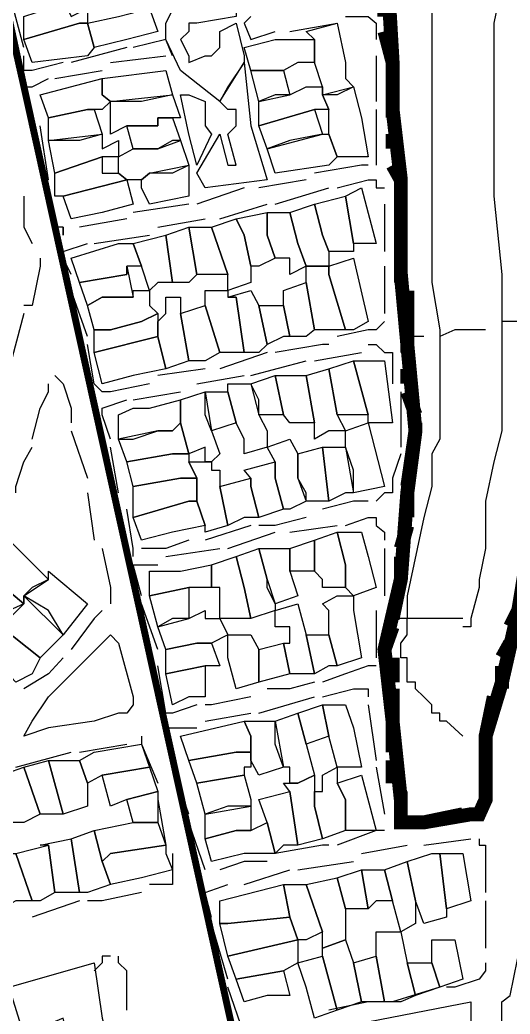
# Model space of a CAD drawing. Header units: millimetres. Extents: x -3588 to 75209, y -3737 to 38254.
# Drawn here: x 3665.4 to 3750.2, y 20118.2 to 20290.3 of the extents above; entities that cross this region are included whole.
import ezdxf

# ---------------------------------------------------------------- set-up
doc = ezdxf.new("R2010")
doc.units = ezdxf.units.MM
doc.layers.add('P', color=253, linetype='Continuous')

msp = doc.modelspace()

# ---------------------------------------------------------------- linework, layer by layer
at = {"layer": 'P'}
for points, const_width in [([(3563.04, 20380.308), (3565.856, 20378.884), (3569.809, 20380.308), (3578.003, 20381.716), (3589.014, 20384.533), (3601.145, 20387.077), (3637.553, 20395.271), (3637.553, 20396.68), (3640.386, 20396.68), (3640.386, 20395.271), (3640.386, 20392.439), (3666.072, 20278.684), (3709.538, 20082.207)], 1.2), ([(3709.538, 20082.207), (3666.072, 20278.684), (3640.386, 20396.68)], 1.2), ([(3728.454, 20307.187), (3729.862, 20282.909), (3729.862, 20274.731), (3731.287, 20262.585), (3731.287, 20246.213), (3732.407, 20234.082), (3733.815, 20219.118), (3732.407, 20208.396), (3731.287, 20193.433), (3728.454, 20181.286), (3729.862, 20168.867), (3731.287, 20155.312), (3731.287, 20151.375), (3732.407, 20151.375), (3735.24, 20151.375), (3743.418, 20152.783), (3744.826, 20152.783), (3745.962, 20155.312), (3745.962, 20166.322), (3748.779, 20175.636), (3751.611, 20188.071)], 2.417), ([(3728.454, 20307.187), (3729.862, 20282.909), (3729.862, 20274.731), (3731.287, 20262.585), (3731.287, 20246.213), (3732.407, 20234.082), (3733.815, 20219.118), (3732.407, 20208.396), (3731.287, 20193.433), (3728.454, 20181.286), (3729.862, 20168.867), (3731.287, 20155.312), (3731.287, 20151.375), (3732.407, 20151.375), (3735.24, 20151.375), (3743.418, 20152.783), (3744.826, 20152.783), (3745.962, 20155.312), (3745.962, 20166.322), (3748.779, 20175.636), (3751.611, 20188.071)], 1.2), ([(3728.454, 20293.648), (3728.454, 20290.815)], 2.417), ([(3728.454, 20288.271), (3729.862, 20282.909), (3729.862, 20278.684)], 2.417), ([(3729.862, 20276.14), (3729.862, 20274.731), (3729.862, 20273.323)], 2.417), ([(3729.862, 20270.49), (3729.862, 20267.946)], 2.417), ([(3729.862, 20265.129), (3731.287, 20262.585), (3731.287, 20255.815)], 2.417), ([(3731.287, 20252.998), (3731.287, 20250.166)], 2.417), ([(3731.287, 20247.621), (3731.287, 20246.213), (3731.287, 20244.804)], 2.417), ([(3732.407, 20243.396), (3732.407, 20234.082), (3732.407, 20232.674)], 2.417), ([(3732.407, 20229.841), (3732.407, 20227.296)], 2.417), ([(3732.407, 20225.888), (3733.815, 20221.935)], 2.417), ([(3733.815, 20220.527), (3733.815, 20219.118), (3732.407, 20209.516)], 2.417), ([(3732.407, 20208.396), (3732.407, 20204.155)], 2.417), ([(3732.407, 20202.747), (3731.287, 20198.794)], 2.417), ([(3731.287, 20197.385), (3731.287, 20193.433), (3729.862, 20186.647)], 2.417), ([(3750.187, 20185.239), (3751.611, 20188.071), (3752.732, 20194.841)], 2.417), ([(3729.862, 20185.239), (3728.454, 20181.286)], 2.417), ([(3748.779, 20179.877), (3750.187, 20182.422)], 2.417), ([(3729.862, 20179.877), (3729.862, 20175.636)], 2.417), ([(3748.779, 20174.516), (3748.779, 20175.636), (3748.779, 20178.469)], 2.417), ([(3729.862, 20174.516), (3729.862, 20168.867), (3729.862, 20163.506)], 2.417), ([(3745.962, 20162.097), (3745.962, 20166.322), (3747.37, 20173.108)], 2.417), ([(3729.862, 20162.097), (3729.862, 20158.144)], 2.417), ([(3745.962, 20156.736), (3745.962, 20160.961)], 2.417), ([(3731.287, 20156.736), (3731.287, 20155.312), (3731.287, 20154.191)], 2.417), ([(3743.418, 20152.783), (3744.826, 20152.783), (3745.962, 20155.312)], 2.417), ([(3731.287, 20151.375), (3732.407, 20151.375), (3735.24, 20151.375), (3742.009, 20152.783)], 2.417)]:
    msp.add_lwpolyline(points, dxfattribs=dict(at, const_width=const_width))
for points in [[(3701.36, 20278.684), (3699.951, 20276.14), (3693.166, 20281.501), (3690.637, 20286.862), (3690.637, 20289.695), (3694.59, 20297.585), (3702.768, 20293.648), (3702.768, 20290.815), (3695.999, 20289.695), (3694.59, 20289.695), (3694.59, 20288.271), (3693.166, 20286.862), (3694.59, 20284.046), (3694.59, 20282.909), (3697.407, 20284.046), (3698.527, 20284.046), (3699.951, 20285.454), (3699.951, 20286.862), (3699.951, 20288.271), (3702.768, 20289.695), (3704.176, 20284.046), (3704.176, 20282.909), (3701.36, 20278.684)], [(3736.648, 20297.585), (3736.648, 20289.695), (3736.648, 20280.093), (3736.648, 20276.14), (3736.648, 20267.946), (3736.648, 20262.585), (3736.648, 20252.998), (3736.648, 20250.166), (3736.648, 20246.213), (3736.648, 20244.804), (3738.056, 20236.611), (3738.056, 20235.49)], [(3728.454, 20296.464), (3729.862, 20282.909), (3729.862, 20274.731), (3731.287, 20262.585), (3731.287, 20246.213), (3731.287, 20238.035), (3732.407, 20234.082), (3733.815, 20225.888), (3733.815, 20219.118), (3732.407, 20208.396), (3731.287, 20197.385), (3731.287, 20193.433), (3729.862, 20189.192), (3729.862, 20186.647), (3728.454, 20181.286), (3729.862, 20177.061), (3729.862, 20168.867), (3729.862, 20162.097), (3731.287, 20155.312), (3731.287, 20152.783), (3731.287, 20151.375), (3732.407, 20151.375), (3735.24, 20151.375), (3743.418, 20152.783), (3744.826, 20152.783), (3745.962, 20155.312), (3745.962, 20166.322), (3748.779, 20175.636), (3751.611, 20188.071)], [(3748.779, 20296.464), (3747.37, 20289.695), (3747.37, 20286.862), (3747.37, 20282.909), (3747.37, 20281.501), (3747.37, 20269.37), (3747.37, 20265.129), (3747.37, 20263.721), (3747.37, 20262.585), (3747.37, 20259.768), (3748.779, 20246.213), (3748.779, 20244.804), (3748.779, 20243.396), (3748.779, 20242.26), (3748.779, 20240.852), (3748.779, 20238.035)], [(3666.072, 20285.454), (3663.527, 20295.056)], [(3677.082, 20290.815), (3677.082, 20289.695), (3675.674, 20289.695), (3666.072, 20286.862), (3666.072, 20290.815), (3670.313, 20292.223), (3672.841, 20293.648), (3674.266, 20290.815), (3677.082, 20292.223), (3677.082, 20290.815)], [(3683.852, 20286.862), (3678.202, 20285.454), (3677.082, 20289.695), (3682.443, 20290.815), (3687.805, 20292.223), (3689.213, 20288.271), (3683.852, 20286.862)], [(3705.313, 20290.815), (3704.176, 20289.695), (3705.313, 20286.862), (3709.538, 20288.271)], [(3721.685, 20290.815), (3724.501, 20290.815), (3725.637, 20290.815), (3727.046, 20289.695), (3727.046, 20286.862)], [(3677.082, 20284.046), (3667.48, 20282.909), (3666.072, 20286.862), (3675.674, 20289.695), (3677.082, 20289.695), (3678.202, 20285.454), (3677.082, 20284.046)], [(3712.082, 20288.271), (3720.276, 20289.695)], [(3720.276, 20277.26), (3717.732, 20277.26), (3717.732, 20278.684), (3716.323, 20282.909), (3716.323, 20286.862), (3714.915, 20288.271), (3720.276, 20289.695), (3721.685, 20282.909), (3721.685, 20280.093), (3723.093, 20278.684), (3720.276, 20277.26)], [(3683.852, 20285.454), (3674.266, 20282.909)], [(3691.758, 20284.046), (3690.637, 20286.862), (3684.988, 20285.454)], [(3713.491, 20282.909), (3710.962, 20281.501), (3705.313, 20281.501), (3704.176, 20285.454), (3709.538, 20286.862), (3716.323, 20286.862), (3716.323, 20282.909), (3713.491, 20282.909)], [(3672.841, 20282.909), (3667.48, 20281.501), (3666.072, 20281.501), (3666.072, 20284.046)], [(3681.035, 20282.909), (3690.637, 20284.046)], [(3727.046, 20284.046), (3727.046, 20276.14)], [(3705.313, 20271.899), (3708.129, 20262.585), (3697.407, 20261.176), (3695.999, 20263.721), (3699.951, 20270.49), (3701.36, 20265.129), (3702.768, 20265.129), (3701.36, 20270.49), (3702.768, 20271.899), (3702.768, 20274.731), (3701.36, 20274.731), (3699.951, 20276.14), (3704.176, 20282.909), (3705.313, 20271.899)], [(3671.433, 20280.093), (3679.627, 20281.501)], [(3686.396, 20276.14), (3681.035, 20276.14), (3679.627, 20277.26), (3679.627, 20280.093), (3690.637, 20281.501), (3691.758, 20277.26), (3686.396, 20276.14)], [(3709.538, 20277.26), (3706.721, 20276.14), (3705.313, 20281.501), (3710.962, 20281.501), (3712.082, 20277.26), (3709.538, 20277.26)], [(3667.48, 20273.323), (3666.072, 20278.684), (3667.48, 20278.684), (3670.313, 20280.093)], [(3679.627, 20274.731), (3678.202, 20274.731), (3677.082, 20274.731), (3670.313, 20273.323), (3668.888, 20277.26), (3679.627, 20280.093), (3679.627, 20277.26), (3681.035, 20276.14), (3679.627, 20274.731)], [(3716.323, 20278.684), (3717.732, 20278.684), (3717.732, 20277.26), (3718.852, 20274.731), (3716.323, 20274.731), (3706.721, 20271.899), (3706.721, 20276.14), (3712.082, 20277.26), (3714.915, 20278.684), (3716.323, 20278.684)], [(3718.852, 20271.899), (3718.852, 20274.731), (3717.732, 20277.26), (3723.093, 20278.684), (3724.501, 20273.323), (3725.637, 20266.537), (3720.276, 20266.537), (3718.852, 20270.49), (3718.852, 20271.899)], [(3683.852, 20271.899), (3681.035, 20270.49), (3681.035, 20276.14), (3691.758, 20277.26), (3693.166, 20273.323), (3691.758, 20273.323), (3689.213, 20273.323), (3689.213, 20271.899), (3683.852, 20271.899)], [(3694.59, 20270.49), (3693.166, 20277.26), (3694.59, 20277.26), (3697.407, 20276.14), (3697.407, 20274.731), (3697.407, 20273.323), (3697.407, 20271.899), (3698.527, 20270.49), (3695.999, 20265.129), (3694.59, 20270.49)], [(3675.674, 20269.37), (3670.313, 20269.37), (3670.313, 20273.323), (3677.082, 20274.731), (3678.202, 20274.731), (3679.627, 20270.49), (3675.674, 20269.37)], [(3712.082, 20269.37), (3708.129, 20267.946), (3706.721, 20271.899), (3716.323, 20274.731), (3717.732, 20270.49), (3712.082, 20269.37)], [(3727.046, 20274.731), (3727.046, 20266.537), (3727.046, 20265.129)], [(3670.313, 20262.585), (3668.888, 20271.899)], [(3691.758, 20269.37), (3689.213, 20267.946), (3687.805, 20267.946), (3684.988, 20267.946), (3683.852, 20271.899), (3689.213, 20271.899), (3689.213, 20273.323), (3691.758, 20273.323), (3693.166, 20269.37), (3691.758, 20269.37)], [(3682.443, 20267.946), (3682.443, 20266.537), (3679.627, 20266.537), (3671.433, 20263.721), (3670.313, 20269.37), (3679.627, 20270.49), (3679.627, 20267.946), (3682.443, 20269.37), (3682.443, 20267.946)], [(3717.732, 20270.49), (3718.852, 20270.49), (3720.276, 20266.537), (3718.852, 20265.129), (3709.538, 20263.721), (3708.129, 20267.946), (3717.732, 20270.49)], [(3691.758, 20263.721), (3687.805, 20263.721), (3686.396, 20262.585), (3683.852, 20262.585), (3682.443, 20263.721), (3682.443, 20266.537), (3684.988, 20267.946), (3687.805, 20267.946), (3689.213, 20267.946), (3693.166, 20269.37), (3694.59, 20265.129), (3691.758, 20263.721)], [(3679.627, 20265.129), (3679.627, 20263.721), (3682.443, 20263.721), (3683.852, 20262.585), (3672.841, 20259.768), (3671.433, 20259.768), (3671.433, 20263.721), (3679.627, 20266.537), (3679.627, 20265.129)], [(3686.396, 20261.176), (3686.396, 20262.585), (3687.805, 20263.721), (3694.59, 20265.129), (3694.59, 20259.768), (3687.805, 20258.36), (3686.396, 20261.176)], [(3725.637, 20265.129), (3724.501, 20265.129), (3716.323, 20263.721)], [(3679.627, 20256.935), (3674.266, 20255.815), (3672.841, 20259.768), (3683.852, 20262.585), (3684.988, 20258.36), (3679.627, 20256.935)], [(3714.915, 20262.585), (3706.721, 20261.176)], [(3720.276, 20261.176), (3725.637, 20262.585), (3727.046, 20262.585), (3727.046, 20261.176), (3728.454, 20261.176)], [(3666.072, 20259.768), (3666.072, 20254.407), (3667.48, 20251.574)], [(3672.841, 20254.407), (3672.841, 20252.998), (3672.841, 20254.407), (3671.433, 20254.407), (3670.313, 20261.176)], [(3704.176, 20261.176), (3695.999, 20258.36)], [(3709.538, 20258.36), (3718.852, 20261.176)], [(3723.093, 20251.574), (3723.093, 20250.166), (3718.852, 20250.166), (3717.732, 20252.998), (3716.323, 20258.36), (3721.685, 20259.768), (3723.093, 20251.574)], [(3724.501, 20251.574), (3723.093, 20251.574), (3721.685, 20259.768), (3724.501, 20261.176), (3727.046, 20251.574), (3724.501, 20251.574)], [(3694.59, 20258.36), (3684.988, 20256.935)], [(3699.951, 20255.815), (3708.129, 20258.36)], [(3718.852, 20250.166), (3718.852, 20247.621), (3714.915, 20247.621), (3713.491, 20251.574), (3712.082, 20256.935), (3716.323, 20258.36), (3717.732, 20252.998), (3718.852, 20250.166)], [(3728.454, 20258.36), (3728.454, 20251.574), (3728.454, 20250.166)], [(3706.721, 20247.621), (3705.313, 20247.621), (3704.176, 20252.998), (3702.768, 20255.815), (3708.129, 20256.935), (3708.129, 20252.998), (3709.538, 20249.045), (3706.721, 20247.621)], [(3713.491, 20251.574), (3714.915, 20247.621), (3712.082, 20246.213), (3712.082, 20249.045), (3709.538, 20249.045), (3708.129, 20252.998), (3708.129, 20256.935), (3712.082, 20256.935), (3713.491, 20251.574)], [(3683.852, 20255.815), (3675.674, 20254.407)], [(3689.213, 20254.407), (3697.407, 20255.815)], [(3704.176, 20252.998), (3705.313, 20247.621), (3705.313, 20244.804), (3701.36, 20243.396), (3701.36, 20246.213), (3698.527, 20254.407), (3702.768, 20255.815), (3704.176, 20252.998)], [(3678.202, 20251.574), (3687.805, 20252.998)], [(3689.213, 20244.804), (3687.805, 20243.396), (3686.396, 20247.621), (3684.988, 20251.574), (3690.637, 20252.998), (3691.758, 20244.804), (3689.213, 20244.804)], [(3694.59, 20244.804), (3691.758, 20244.804), (3690.637, 20252.998), (3694.59, 20254.407), (3695.999, 20246.213), (3694.59, 20244.804)], [(3698.527, 20246.213), (3695.999, 20246.213), (3694.59, 20254.407), (3698.527, 20254.407), (3701.36, 20246.213), (3698.527, 20246.213)], [(3674.266, 20246.213), (3672.841, 20249.045), (3672.841, 20250.166), (3677.082, 20251.574)], [(3675.674, 20244.804), (3674.266, 20249.045), (3682.443, 20251.574), (3684.988, 20251.574), (3686.396, 20247.621), (3683.852, 20247.621), (3683.852, 20246.213), (3675.674, 20244.804)], [(3668.888, 20249.045), (3668.888, 20247.621), (3667.48, 20240.852), (3666.072, 20240.852)], [(3682.443, 20242.26), (3679.627, 20242.26), (3677.082, 20240.852), (3675.674, 20244.804), (3683.852, 20246.213), (3683.852, 20247.621), (3684.988, 20242.26), (3682.443, 20242.26)], [(3718.852, 20236.611), (3716.323, 20236.611), (3714.915, 20244.804), (3714.915, 20247.621), (3718.852, 20247.621), (3718.852, 20246.213), (3721.685, 20236.611), (3718.852, 20236.611)], [(3723.093, 20236.611), (3721.685, 20236.611), (3718.852, 20246.213), (3718.852, 20247.621), (3723.093, 20249.045), (3725.637, 20238.035), (3723.093, 20236.611)], [(3728.454, 20247.621), (3728.454, 20240.852), (3728.454, 20239.443)], [(3714.915, 20235.49), (3712.082, 20235.49), (3710.962, 20240.852), (3710.962, 20243.396), (3714.915, 20244.804), (3716.323, 20236.611), (3714.915, 20235.49)], [(3677.082, 20235.49), (3674.266, 20243.396)], [(3687.805, 20240.852), (3689.213, 20239.443), (3686.396, 20238.035), (3681.035, 20236.611), (3678.202, 20236.611), (3677.082, 20240.852), (3679.627, 20242.26), (3684.988, 20242.26), (3684.988, 20243.396), (3687.805, 20243.396), (3687.805, 20240.852)], [(3701.36, 20242.26), (3702.768, 20242.26), (3704.176, 20232.674), (3699.951, 20232.674), (3697.407, 20240.852), (3697.407, 20243.396), (3701.36, 20243.396), (3701.36, 20242.26)], [(3706.721, 20232.674), (3704.176, 20232.674), (3702.768, 20242.26), (3701.36, 20242.26), (3705.313, 20243.396), (3706.721, 20240.852), (3708.129, 20234.082), (3706.721, 20232.674)], [(3693.166, 20239.443), (3694.59, 20231.249), (3690.637, 20229.841), (3689.213, 20235.49), (3689.213, 20238.035), (3690.637, 20239.443), (3690.637, 20242.26), (3693.166, 20242.26), (3693.166, 20239.443)], [(3697.407, 20231.249), (3694.59, 20231.249), (3693.166, 20239.443), (3697.407, 20240.852), (3699.951, 20232.674), (3697.407, 20231.249)], [(3710.962, 20235.49), (3708.129, 20234.082), (3706.721, 20240.852), (3710.962, 20240.852), (3712.082, 20235.49), (3710.962, 20235.49)], [(3666.072, 20239.443), (3663.527, 20229.841)], [(3689.213, 20238.035), (3689.213, 20235.49), (3678.202, 20232.674), (3678.202, 20236.611), (3681.035, 20236.611), (3686.396, 20238.035), (3689.213, 20239.443), (3689.213, 20238.035)], [(3756.973, 20239.443), (3752.732, 20238.035), (3751.611, 20238.035), (3748.779, 20238.035)], [(3728.454, 20238.035), (3727.046, 20236.611), (3725.637, 20236.611), (3720.276, 20235.49)], [(3748.779, 20238.035), (3748.779, 20236.611), (3748.779, 20235.49), (3748.779, 20234.082), (3748.779, 20229.841), (3748.779, 20228.721), (3748.779, 20227.296), (3748.779, 20225.888), (3748.779, 20223.071), (3748.779, 20220.527), (3748.779, 20219.118), (3747.37, 20213.757), (3745.962, 20206.972), (3745.962, 20202.747), (3745.962, 20198.794), (3744.826, 20193.433), (3744.826, 20192.024), (3743.418, 20186.647), (3743.418, 20185.239), (3742.009, 20185.239)], [(3745.962, 20236.611), (3743.418, 20236.611), (3742.009, 20236.611), (3740.601, 20236.611), (3738.056, 20235.49)], [(3679.627, 20225.888), (3678.202, 20227.296), (3677.082, 20234.082)], [(3678.202, 20232.674), (3689.213, 20235.49), (3690.637, 20229.841), (3684.988, 20228.721), (3679.627, 20227.296), (3678.202, 20232.674)], [(3718.852, 20234.082), (3717.732, 20234.082), (3709.538, 20232.674)], [(3725.637, 20234.082), (3727.046, 20234.082), (3728.454, 20232.674), (3729.862, 20232.674), (3729.862, 20231.249), (3729.862, 20227.296)], [(3738.056, 20235.49), (3738.056, 20231.249), (3738.056, 20228.721), (3738.056, 20225.888), (3738.056, 20224.48), (3738.056, 20223.071), (3738.056, 20221.935), (3738.056, 20220.527), (3738.056, 20217.71), (3736.648, 20215.166), (3736.648, 20212.349), (3736.648, 20209.516), (3735.24, 20204.155), (3732.407, 20190.6), (3732.407, 20189.192), (3732.407, 20186.647)], [(3735.24, 20235.49), (3732.407, 20235.49)], [(3708.129, 20232.674), (3699.951, 20229.841)], [(3716.323, 20231.249), (3724.501, 20232.674)], [(3705.313, 20228.721), (3714.915, 20231.249)], [(3723.093, 20221.935), (3720.276, 20221.935), (3718.852, 20229.841), (3723.093, 20231.249), (3725.637, 20221.935), (3723.093, 20221.935)], [(3725.637, 20231.249), (3728.454, 20231.249), (3729.862, 20220.527), (3725.637, 20220.527), (3725.637, 20221.935), (3723.093, 20231.249), (3725.637, 20231.249)], [(3671.433, 20228.721), (3672.841, 20227.296), (3674.266, 20223.071), (3674.266, 20220.527)], [(3697.407, 20229.841), (3689.213, 20228.721)], [(3695.999, 20227.296), (3704.176, 20228.721)], [(3706.721, 20224.48), (3705.313, 20227.296), (3709.538, 20228.721), (3710.962, 20221.935), (3706.721, 20221.935), (3706.721, 20224.48)], [(3713.491, 20220.527), (3712.082, 20220.527), (3710.962, 20221.935), (3709.538, 20228.721), (3714.915, 20228.721), (3716.323, 20220.527), (3713.491, 20220.527)], [(3718.852, 20219.118), (3716.323, 20217.71), (3716.323, 20219.118), (3716.323, 20220.527), (3714.915, 20228.721), (3718.852, 20229.841), (3720.276, 20221.935), (3721.685, 20219.118), (3718.852, 20219.118)], [(3667.48, 20217.71), (3668.888, 20223.071), (3670.313, 20225.888), (3670.313, 20227.296)], [(3687.805, 20227.296), (3681.035, 20225.888), (3679.627, 20225.888)], [(3701.36, 20225.888), (3701.36, 20227.296), (3705.313, 20227.296), (3706.721, 20221.935), (3708.129, 20219.118), (3708.129, 20216.286), (3704.176, 20215.166), (3704.176, 20217.71), (3702.768, 20220.527), (3701.36, 20225.888)], [(3684.988, 20224.48), (3693.166, 20225.888)], [(3698.527, 20219.118), (3699.951, 20215.166), (3698.527, 20213.757), (3697.407, 20213.757), (3697.407, 20216.286), (3694.59, 20215.166), (3693.166, 20220.527), (3693.166, 20224.48), (3697.407, 20225.888), (3698.527, 20219.118)], [(3697.407, 20221.935), (3697.407, 20225.888), (3701.36, 20225.888), (3702.768, 20220.527), (3698.527, 20219.118), (3697.407, 20221.935)], [(3731.287, 20225.888), (3731.287, 20223.071), (3731.287, 20221.935), (3731.287, 20220.527), (3731.287, 20216.286)], [(3681.035, 20217.71), (3679.627, 20221.935), (3679.627, 20223.071), (3683.852, 20224.48)], [(3684.988, 20223.071), (3687.805, 20223.071), (3693.166, 20224.48), (3693.166, 20220.527), (3691.758, 20219.118), (3689.213, 20219.118), (3682.443, 20217.71), (3682.443, 20221.935), (3684.988, 20223.071)], [(3684.988, 20217.71), (3689.213, 20219.118), (3691.758, 20219.118), (3693.166, 20220.527), (3694.59, 20215.166), (3691.758, 20215.166), (3683.852, 20213.757), (3682.443, 20217.71), (3684.988, 20217.71)], [(3723.093, 20212.349), (3721.685, 20216.286), (3721.685, 20219.118), (3725.637, 20220.527), (3728.454, 20209.516), (3723.093, 20208.396), (3723.093, 20212.349)], [(3674.266, 20219.118), (3677.082, 20210.925)], [(3712.082, 20205.563), (3710.962, 20205.563), (3709.538, 20210.925), (3709.538, 20213.757), (3708.129, 20216.286), (3712.082, 20217.71), (3713.491, 20215.166), (3713.491, 20210.925), (3714.915, 20206.972), (3712.082, 20205.563)], [(3664.663, 20208.396), (3664.663, 20209.516), (3666.072, 20213.757), (3667.48, 20216.286)], [(3682.443, 20208.396), (3681.035, 20216.286)], [(3693.166, 20210.925), (3684.988, 20209.516), (3683.852, 20213.757), (3691.758, 20215.166), (3694.59, 20215.166), (3694.59, 20213.757), (3695.999, 20210.925), (3693.166, 20210.925)], [(3714.915, 20208.396), (3713.491, 20210.925), (3713.491, 20215.166), (3717.732, 20216.286), (3718.852, 20206.972), (3714.915, 20206.972), (3714.915, 20208.396)], [(3721.685, 20208.396), (3718.852, 20206.972), (3717.732, 20216.286), (3721.685, 20216.286), (3723.093, 20208.396), (3721.685, 20208.396)], [(3731.287, 20215.166), (3729.862, 20210.925), (3729.862, 20209.516), (3729.862, 20208.396), (3728.454, 20208.396), (3727.046, 20206.972)], [(3698.527, 20213.757), (3698.527, 20212.349), (3699.951, 20212.349), (3699.951, 20209.516), (3701.36, 20202.747), (3697.407, 20201.61), (3697.407, 20202.747), (3695.999, 20206.972), (3695.999, 20208.396), (3695.999, 20210.925), (3694.59, 20213.757), (3697.407, 20213.757), (3698.527, 20213.757)], [(3709.538, 20210.925), (3710.962, 20205.563), (3706.721, 20204.155), (3705.313, 20209.516), (3705.313, 20210.925), (3704.176, 20212.349), (3709.538, 20213.757), (3709.538, 20210.925)], [(3694.59, 20206.972), (3684.988, 20204.155), (3684.988, 20209.516), (3693.166, 20210.925), (3695.999, 20210.925), (3695.999, 20208.396), (3695.999, 20206.972), (3694.59, 20206.972)], [(3704.176, 20204.155), (3701.36, 20202.747), (3699.951, 20209.516), (3705.313, 20210.925), (3705.313, 20209.516), (3706.721, 20204.155), (3704.176, 20204.155)], [(3677.082, 20208.396), (3678.202, 20200.202)], [(3691.758, 20201.61), (3686.396, 20200.202), (3684.988, 20204.155), (3694.59, 20206.972), (3695.999, 20206.972), (3697.407, 20202.747), (3691.758, 20201.61)], [(3725.637, 20206.972), (3723.093, 20206.972), (3717.732, 20205.563)], [(3684.988, 20197.385), (3684.988, 20198.794), (3683.852, 20205.563)], [(3714.915, 20204.155), (3709.538, 20202.747), (3706.721, 20202.747)], [(3721.685, 20202.747), (3725.637, 20204.155), (3727.046, 20204.155), (3727.046, 20202.747), (3728.454, 20201.61), (3728.454, 20200.202)], [(3705.313, 20202.747), (3697.407, 20200.202)], [(3701.36, 20198.794), (3709.538, 20201.61)], [(3712.082, 20201.61), (3720.276, 20202.747)], [(3717.732, 20193.433), (3716.323, 20194.841), (3716.323, 20200.202), (3720.276, 20201.61), (3721.685, 20195.961), (3721.685, 20194.841), (3721.685, 20193.433), (3721.685, 20192.024), (3717.732, 20192.024), (3717.732, 20193.433)], [(3721.685, 20192.024), (3721.685, 20193.433), (3721.685, 20194.841), (3721.685, 20195.961), (3720.276, 20201.61), (3724.501, 20201.61), (3725.637, 20197.385), (3727.046, 20192.024), (3723.093, 20190.6), (3721.685, 20192.024)], [(3667.48, 20192.024), (3666.072, 20190.6), (3666.072, 20189.192), (3659.302, 20194.841), (3663.527, 20200.202), (3670.313, 20193.433), (3667.48, 20192.024)], [(3694.59, 20200.202), (3690.637, 20198.794), (3686.396, 20198.794)], [(3714.915, 20194.841), (3712.082, 20194.841), (3712.082, 20198.794), (3716.323, 20200.202), (3716.323, 20194.841), (3714.915, 20194.841)], [(3679.627, 20198.794), (3681.035, 20192.024), (3681.035, 20190.6), (3681.035, 20189.192)], [(3690.637, 20197.385), (3699.951, 20198.794)], [(3708.129, 20193.433), (3709.538, 20189.192), (3709.538, 20188.071), (3705.313, 20186.647), (3704.176, 20192.024), (3702.768, 20197.385), (3706.721, 20198.794), (3708.129, 20193.433)], [(3708.129, 20192.024), (3708.129, 20193.433), (3706.721, 20198.794), (3712.082, 20198.794), (3712.082, 20194.841), (3713.491, 20190.6), (3709.538, 20189.192), (3708.129, 20192.024)], [(3728.454, 20198.794), (3728.454, 20197.385), (3728.454, 20192.024), (3728.454, 20190.6)], [(3686.396, 20190.6), (3684.988, 20195.961), (3689.213, 20195.961)], [(3694.59, 20192.024), (3687.805, 20190.6), (3687.805, 20194.841), (3693.166, 20194.841), (3698.527, 20195.961), (3698.527, 20192.024), (3694.59, 20192.024)], [(3702.768, 20186.647), (3699.951, 20186.647), (3699.951, 20188.071), (3699.951, 20192.024), (3698.527, 20192.024), (3698.527, 20195.961), (3702.768, 20197.385), (3704.176, 20192.024), (3705.313, 20186.647), (3702.768, 20186.647)], [(3663.527, 20188.071), (3662.119, 20185.239), (3660.71, 20185.239), (3659.302, 20186.647), (3655.349, 20190.6), (3659.302, 20194.841), (3666.072, 20189.192), (3663.527, 20188.071)], [(3670.313, 20188.071), (3666.072, 20190.6), (3670.313, 20193.433), (3670.313, 20194.841), (3677.082, 20189.192), (3672.841, 20183.83), (3670.313, 20188.071)], [(3691.758, 20186.647), (3689.213, 20185.239), (3687.805, 20190.6), (3694.59, 20192.024), (3694.59, 20186.647), (3691.758, 20186.647)], [(3671.433, 20182.422), (3668.888, 20179.877), (3662.119, 20185.239), (3666.072, 20189.192), (3666.072, 20190.6), (3672.841, 20183.83), (3671.433, 20182.422)], [(3689.213, 20181.286), (3686.396, 20189.192)], [(3714.915, 20183.83), (3716.323, 20177.061), (3712.082, 20177.061), (3710.962, 20182.422), (3712.082, 20182.422), (3712.082, 20185.239), (3709.538, 20185.239), (3709.538, 20188.071), (3713.491, 20189.192), (3714.915, 20183.83)], [(3720.276, 20190.6), (3723.093, 20190.6), (3723.093, 20188.071), (3724.501, 20179.877), (3720.276, 20178.469), (3718.852, 20183.83), (3718.852, 20188.071), (3717.732, 20189.192), (3720.276, 20190.6)], [(3679.627, 20188.071), (3678.202, 20186.647), (3674.266, 20181.286)], [(3699.951, 20186.647), (3701.36, 20183.83), (3698.527, 20182.422), (3695.999, 20182.422), (3690.637, 20181.286), (3689.213, 20185.239), (3694.59, 20186.647), (3697.407, 20188.071), (3697.407, 20186.647), (3699.951, 20186.647)], [(3727.046, 20188.071), (3727.046, 20183.83), (3727.046, 20181.286), (3727.046, 20179.877)], [(3732.407, 20186.647), (3731.287, 20186.647), (3729.862, 20186.647)], [(3742.009, 20166.322), (3739.177, 20168.867), (3738.056, 20168.867), (3738.056, 20170.275), (3736.648, 20170.275), (3736.648, 20171.699), (3735.24, 20173.108), (3733.815, 20174.516), (3733.815, 20175.636), (3732.407, 20175.636), (3732.407, 20177.061), (3732.407, 20178.469), (3732.407, 20179.877), (3731.287, 20179.877), (3731.287, 20181.286), (3731.287, 20182.422), (3732.407, 20183.83), (3732.407, 20186.647)], [(3742.009, 20186.647), (3738.056, 20186.647), (3735.24, 20186.647), (3733.815, 20186.647), (3732.407, 20186.647)], [(3667.48, 20177.061), (3664.663, 20175.636), (3660.71, 20179.877), (3662.119, 20181.286), (3660.71, 20183.83), (3660.71, 20185.239), (3662.119, 20185.239), (3668.888, 20179.877), (3667.48, 20177.061)], [(3667.48, 20168.867), (3670.313, 20173.108), (3675.674, 20178.469), (3679.627, 20182.422), (3681.035, 20183.83), (3682.443, 20182.422), (3684.988, 20173.108), (3684.988, 20171.699), (3683.852, 20170.275), (3682.443, 20170.275), (3678.202, 20168.867), (3670.313, 20167.747), (3666.072, 20166.322), (3667.48, 20168.867)], [(3698.527, 20178.469), (3697.407, 20178.469), (3690.637, 20177.061), (3690.637, 20181.286), (3695.999, 20182.422), (3698.527, 20182.422), (3699.951, 20178.469), (3698.527, 20178.469)], [(3706.721, 20181.286), (3706.721, 20175.636), (3702.768, 20174.516), (3701.36, 20179.877), (3701.36, 20183.83), (3705.313, 20183.83), (3706.721, 20181.286)], [(3706.721, 20178.469), (3706.721, 20181.286), (3710.962, 20182.422), (3712.082, 20177.061), (3706.721, 20175.636), (3706.721, 20178.469)], [(3718.852, 20178.469), (3716.323, 20177.061), (3714.915, 20183.83), (3718.852, 20183.83), (3720.276, 20178.469), (3718.852, 20178.469)], [(3672.841, 20179.877), (3670.313, 20177.061), (3666.072, 20174.516)], [(3691.758, 20170.275), (3690.637, 20170.275), (3689.213, 20178.469)], [(3694.59, 20173.108), (3691.758, 20171.699), (3690.637, 20177.061), (3697.407, 20178.469), (3697.407, 20173.108), (3694.59, 20173.108)], [(3727.046, 20178.469), (3725.637, 20178.469), (3721.685, 20177.061), (3717.732, 20175.636)], [(3716.323, 20175.636), (3712.082, 20174.516), (3708.129, 20174.516)], [(3717.732, 20173.108), (3723.093, 20174.516), (3724.501, 20174.516), (3725.637, 20174.516), (3725.637, 20173.108)], [(3705.313, 20173.108), (3698.527, 20171.699), (3697.407, 20171.699)], [(3706.721, 20170.275), (3716.323, 20173.108)], [(3695.999, 20171.699), (3691.758, 20170.275)], [(3697.407, 20168.867), (3705.313, 20170.275)], [(3709.538, 20164.914), (3709.538, 20168.867), (3713.491, 20170.275), (3714.915, 20164.914), (3716.323, 20159.553), (3713.491, 20158.144), (3712.082, 20158.144), (3712.082, 20160.961), (3710.962, 20160.961), (3709.538, 20164.914)], [(3718.852, 20166.322), (3714.915, 20164.914), (3713.491, 20170.275), (3717.732, 20171.699), (3718.852, 20166.322)], [(3721.685, 20160.961), (3720.276, 20160.961), (3718.852, 20166.322), (3717.732, 20171.699), (3721.685, 20171.699), (3723.093, 20167.747), (3724.501, 20160.961), (3721.685, 20160.961)], [(3725.637, 20171.699), (3727.046, 20162.097)], [(3702.768, 20163.506), (3694.59, 20162.097), (3693.166, 20166.322), (3704.176, 20168.867), (3705.313, 20166.322), (3705.313, 20163.506), (3702.768, 20163.506)], [(3710.962, 20160.961), (3706.721, 20159.553), (3705.313, 20162.097), (3705.313, 20163.506), (3705.313, 20166.322), (3704.176, 20168.867), (3709.538, 20168.867), (3710.962, 20160.961)], [(3691.758, 20162.097), (3690.637, 20166.322), (3690.637, 20167.747), (3695.999, 20167.747)], [(3686.396, 20166.322), (3686.396, 20164.914), (3689.213, 20158.144)], [(3664.663, 20160.961), (3674.266, 20163.506)], [(3678.202, 20163.506), (3686.396, 20164.914), (3687.805, 20160.961), (3679.627, 20159.553), (3677.082, 20158.144), (3675.674, 20162.097), (3678.202, 20163.506)], [(3675.674, 20163.506), (3683.852, 20164.914)], [(3705.313, 20160.961), (3704.176, 20160.961), (3704.176, 20159.553), (3695.999, 20158.144), (3694.59, 20162.097), (3702.768, 20163.506), (3705.313, 20163.506), (3705.313, 20162.097), (3705.313, 20160.961)], [(3670.313, 20152.783), (3668.888, 20152.783), (3666.072, 20160.961), (3670.313, 20162.097), (3672.841, 20152.783), (3670.313, 20152.783)], [(3677.082, 20158.144), (3677.082, 20154.191), (3672.841, 20152.783), (3670.313, 20162.097), (3675.674, 20162.097), (3677.082, 20158.144)], [(3666.072, 20151.375), (3663.527, 20151.375), (3662.119, 20159.553), (3666.072, 20160.961), (3668.888, 20152.783), (3666.072, 20151.375)], [(3683.852, 20155.312), (3681.035, 20154.191), (3679.627, 20159.553), (3687.805, 20160.961), (3689.213, 20156.736), (3683.852, 20155.312)], [(3694.59, 20152.783), (3691.758, 20160.961)], [(3720.276, 20158.144), (3721.685, 20155.312), (3721.685, 20149.95), (3717.732, 20148.542), (3716.323, 20154.191), (3716.323, 20156.736), (3717.732, 20156.736), (3717.732, 20159.553), (3720.276, 20160.961), (3720.276, 20158.144)], [(3727.046, 20160.961), (3728.454, 20152.783)], [(3701.36, 20154.191), (3697.407, 20152.783), (3695.999, 20158.144), (3704.176, 20159.553), (3705.313, 20155.312), (3705.313, 20154.191), (3701.36, 20154.191)], [(3716.323, 20155.312), (3716.323, 20154.191), (3717.732, 20148.542), (3713.491, 20147.422), (3712.082, 20156.736), (3710.962, 20158.144), (3712.082, 20158.144), (3713.491, 20158.144), (3716.323, 20159.553), (3716.323, 20156.736), (3716.323, 20155.312)], [(3721.685, 20152.783), (3721.685, 20155.312), (3720.276, 20158.144), (3724.501, 20159.553), (3727.046, 20149.95), (3721.685, 20149.95), (3721.685, 20152.783)], [(3684.988, 20151.375), (3683.852, 20155.312), (3689.213, 20156.736), (3689.213, 20154.191), (3689.213, 20151.375), (3684.988, 20151.375)], [(3710.962, 20147.422), (3709.538, 20145.998), (3708.129, 20151.375), (3706.721, 20155.312), (3712.082, 20156.736), (3713.491, 20147.422), (3710.962, 20147.422)], [(3689.213, 20155.312), (3690.637, 20147.422)], [(3704.176, 20149.95), (3702.768, 20149.95), (3697.407, 20148.542), (3697.407, 20152.783), (3705.313, 20154.191), (3705.313, 20149.95), (3704.176, 20149.95)], [(3681.035, 20145.998), (3679.627, 20144.589), (3678.202, 20149.95), (3684.988, 20151.375), (3689.213, 20151.375), (3690.637, 20147.422), (3681.035, 20145.998)], [(3697.407, 20143.181), (3694.59, 20151.375)], [(3706.721, 20145.998), (3704.176, 20145.998), (3698.527, 20144.589), (3697.407, 20148.542), (3702.768, 20149.95), (3705.313, 20149.95), (3708.129, 20151.375), (3709.538, 20145.998), (3706.721, 20145.998)], [(3679.627, 20144.589), (3681.035, 20140.636), (3677.082, 20139.228), (3675.674, 20139.228), (3674.266, 20148.542), (3678.202, 20149.95), (3679.627, 20144.589)], [(3728.454, 20149.95), (3727.046, 20149.95), (3720.276, 20147.422)], [(3672.841, 20139.228), (3671.433, 20139.228), (3670.313, 20147.422), (3668.888, 20147.422), (3674.266, 20148.542), (3675.674, 20139.228), (3672.841, 20139.228)], [(3735.24, 20147.422), (3743.418, 20148.542)], [(3744.826, 20148.542), (3744.826, 20147.422), (3745.962, 20147.422), (3745.962, 20145.998), (3745.962, 20143.181), (3745.962, 20139.228)], [(3668.888, 20137.82), (3667.48, 20137.82), (3664.663, 20145.998), (3670.313, 20147.422), (3671.433, 20139.228), (3668.888, 20137.82)], [(3686.396, 20141.773), (3681.035, 20140.636), (3679.627, 20144.589), (3681.035, 20145.998), (3690.637, 20147.422), (3690.637, 20145.998), (3691.758, 20143.181), (3686.396, 20141.773)], [(3718.852, 20147.422), (3717.732, 20147.422), (3709.538, 20145.998)], [(3724.501, 20145.998), (3732.407, 20147.422)], [(3664.663, 20137.82), (3662.119, 20136.411), (3660.71, 20145.998), (3664.663, 20145.998), (3667.48, 20137.82), (3664.663, 20137.82)], [(3691.758, 20145.998), (3691.758, 20143.181), (3691.758, 20141.773), (3691.758, 20140.636), (3690.637, 20140.636), (3687.805, 20140.636)], [(3708.129, 20144.589), (3704.176, 20144.589), (3699.951, 20143.181)], [(3713.491, 20143.181), (3723.093, 20144.589)], [(3733.815, 20137.82), (3733.815, 20133.867), (3731.287, 20132.458), (3729.862, 20137.82), (3728.454, 20143.181), (3732.407, 20144.589), (3733.815, 20137.82)], [(3739.177, 20136.411), (3739.177, 20134.987), (3735.24, 20133.867), (3733.815, 20137.82), (3732.407, 20144.589), (3736.648, 20145.998), (3738.056, 20145.998), (3739.177, 20136.411)], [(3739.177, 20145.998), (3742.009, 20145.998), (3743.418, 20137.82), (3739.177, 20136.411), (3738.056, 20145.998), (3739.177, 20145.998)], [(3704.176, 20140.636), (3712.082, 20143.181)], [(3723.093, 20136.411), (3721.685, 20136.411), (3720.276, 20141.773), (3724.501, 20143.181), (3725.637, 20136.411), (3723.093, 20136.411)], [(3727.046, 20137.82), (3725.637, 20136.411), (3724.501, 20143.181), (3728.454, 20143.181), (3729.862, 20137.82), (3727.046, 20137.82)], [(3721.685, 20136.411), (3721.685, 20131.05), (3717.732, 20129.626), (3717.732, 20132.458), (3714.915, 20140.636), (3720.276, 20141.773), (3721.685, 20136.411)], [(3686.396, 20139.228), (3679.627, 20137.82), (3677.082, 20137.82)], [(3698.527, 20134.987), (3697.407, 20139.228), (3701.36, 20140.636)], [(3701.36, 20133.867), (3699.951, 20133.867), (3699.951, 20137.82), (3710.962, 20140.636), (3712.082, 20134.987), (3701.36, 20133.867)], [(3714.915, 20131.05), (3713.491, 20131.05), (3712.082, 20134.987), (3710.962, 20140.636), (3714.915, 20140.636), (3717.732, 20132.458), (3714.915, 20131.05)], [(3675.674, 20137.82), (3667.48, 20134.987)], [(3745.962, 20137.82), (3745.962, 20132.458), (3745.962, 20129.626)], [(3701.36, 20128.217), (3699.951, 20133.867), (3701.36, 20133.867), (3712.082, 20134.987), (3713.491, 20131.05), (3701.36, 20128.217)], [(3701.36, 20124.264), (3698.527, 20133.867)], [(3731.287, 20120.312), (3728.454, 20120.312), (3727.046, 20128.217), (3727.046, 20132.458), (3731.287, 20132.458), (3732.407, 20127.097), (3733.815, 20121.448), (3731.287, 20120.312)], [(3752.732, 20090.401), (3748.779, 20093.217), (3745.962, 20095.762), (3745.962, 20097.17), (3745.962, 20098.579), (3745.962, 20099.987), (3745.962, 20101.123), (3747.37, 20107.893), (3747.37, 20110.725), (3748.779, 20114.662), (3748.779, 20120.312), (3750.187, 20121.448), (3752.732, 20133.867)], [(3713.491, 20129.626), (3713.491, 20128.217), (3713.491, 20127.097), (3710.962, 20125.673), (3702.768, 20124.264), (3701.36, 20128.217), (3713.491, 20131.05), (3713.491, 20129.626)], [(3723.093, 20127.097), (3724.501, 20120.312), (3720.276, 20118.903), (3717.732, 20128.217), (3717.732, 20129.626), (3721.685, 20131.05), (3723.093, 20127.097)], [(3742.009, 20124.264), (3738.056, 20122.856), (3736.648, 20127.097), (3736.648, 20131.05), (3740.601, 20131.05), (3742.009, 20124.264)], [(3681.035, 20128.217), (3679.627, 20128.217), (3679.627, 20127.097), (3678.202, 20125.673)], [(3683.852, 20118.903), (3683.852, 20122.856), (3683.852, 20125.673), (3682.443, 20127.097), (3682.443, 20128.217)], [(3720.276, 20118.903), (3716.323, 20117.495), (3714.915, 20122.856), (3713.491, 20127.097), (3717.732, 20128.217), (3720.276, 20118.903)], [(3727.046, 20120.312), (3724.501, 20120.312), (3723.093, 20127.097), (3727.046, 20128.217), (3728.454, 20120.312), (3727.046, 20120.312)], [(3679.627, 20117.495), (3682.443, 20107.893), (3675.674, 20105.348), (3672.841, 20117.495), (3666.072, 20114.662), (3663.527, 20122.856), (3678.202, 20127.097), (3679.627, 20117.495)], [(3708.129, 20121.448), (3704.176, 20120.312), (3702.768, 20124.264), (3710.962, 20125.673), (3712.082, 20121.448), (3708.129, 20121.448)], [(3738.056, 20122.856), (3733.815, 20121.448), (3732.407, 20127.097), (3736.648, 20127.097), (3738.056, 20122.856)], [(3745.962, 20127.097), (3745.962, 20125.673), (3744.826, 20124.264), (3740.601, 20122.856), (3739.177, 20122.856)], [(3704.176, 20114.662), (3701.36, 20122.856)], [(3738.056, 20122.856), (3729.862, 20120.312)], [(3743.418, 20112.134), (3742.009, 20107.893), (3740.601, 20101.123), (3739.177, 20098.579), (3738.056, 20097.17), (3731.287, 20094.338), (3724.501, 20091.809), (3720.276, 20091.809), (3712.082, 20093.217), (3708.129, 20094.338), (3706.721, 20097.17), (3706.721, 20098.579), (3706.721, 20099.987), (3704.176, 20109.301), (3704.176, 20110.725), (3705.313, 20112.134), (3721.685, 20116.087), (3743.418, 20120.312), (3743.418, 20114.662), (3743.418, 20112.134)], [(3727.046, 20120.312), (3725.637, 20120.312), (3718.852, 20118.903)]]:
    msp.add_lwpolyline(points, dxfattribs=at)

doc.saveas('drawing.dxf')
